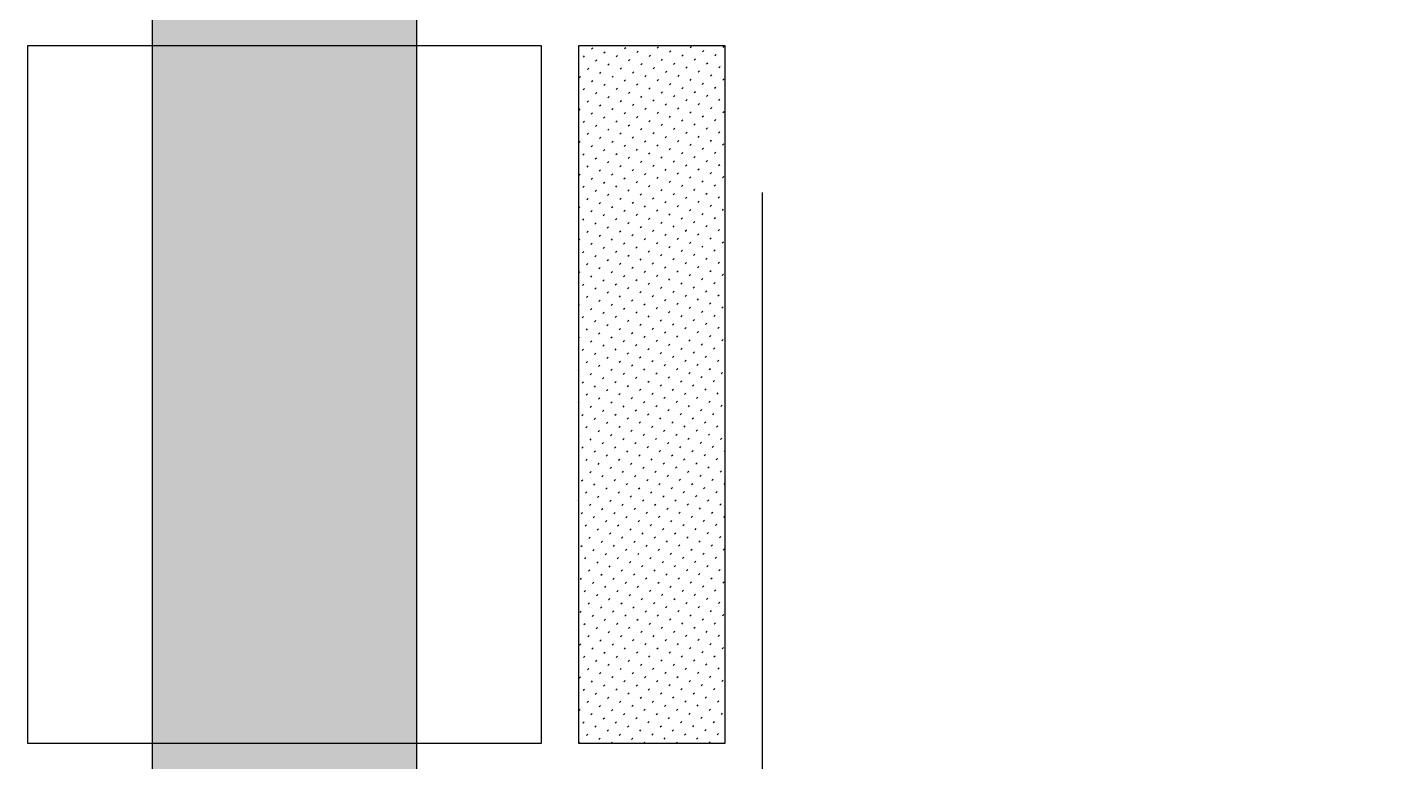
# Model space of a CAD drawing. Extents: x 0 to 119, y 0 to 84.
# Drawn here: x 67.092 to 68.582, y 70.352 to 71.152 of the extents above; entities that cross this region are included whole.
import ezdxf

# ---------------------------------------------------------------- set-up
doc = ezdxf.new("R2010")
doc.units = 0
doc.header["$MEASUREMENT"] = 0
doc.linetypes.add('ESTILO_TQS_0001', pattern=[1, 0.7, -0.3])
for name, color, linetype in [('1', 3, 'CONTINUOUS'), ('29', 9, 'CONTINUOUS'), ('9', 8, 'CONTINUOUS')]:
    doc.layers.add(name, color=color, linetype=linetype)

msp = doc.modelspace()

# ---------------------------------------------------------------- linework, layer by layer
at = {"layer": '1', "color": 3, "linetype": 'ESTILO_TQS_0001'}
msp.add_lwpolyline([(67.89179, 68.732318), (70.85179, 68.732318), (70.85179, 71.972318), (67.89179, 71.972318), (67.89179, 68.732318)], dxfattribs=at)
at = {"layer": '29', "color": 9, "linetype": 'Continuous'}
msp.add_lwpolyline([(67.227788, 63.132318), (67.515788, 63.132318), (67.515788, 74.332318), (67.227788, 74.332318), (67.227788, 63.132318)], dxfattribs=at)
for points in [[(67.227788, 63.132318), (67.515788, 63.132318), (67.515788, 74.332318)], [(67.227788, 63.132318), (67.515788, 74.332318), (67.227788, 74.332318)], [(67.227788, 63.132318), (67.227788, 74.332318), (67.227788, 63.132318)]]:
    msp.add_solid(points, dxfattribs=at)
at = {"layer": '9', "color": 8, "linetype": 'Continuous'}
for p, q in [((67.697223, 71.119696), (67.698638, 71.12111)), ((67.706204, 71.128676), (67.707618, 71.13009)), ((67.719603, 71.124398), (67.721018, 71.125812)), ((67.733003, 71.12012), (67.734417, 71.121534)), ((67.741983, 71.1291), (67.743398, 71.130515)), ((67.755383, 71.124822), (67.756797, 71.126237)), ((67.768783, 71.120544), (67.770197, 71.121959)), ((67.777763, 71.129525), (67.779177, 71.130939)), ((67.791163, 71.125247), (67.792577, 71.126661)), ((67.804562, 71.120969), (67.805976, 71.122383)), ((67.813543, 71.129949), (67.814957, 71.131363)), ((67.817962, 71.116691), (67.819376, 71.118105)), ((67.826942, 71.125671), (67.828356, 71.127085)), ((67.840342, 71.121393), (67.841756, 71.122807)), ((67.849322, 71.130373), (67.850736, 71.131787)), ((67.691788, 71.11426), (67.691788, 71.11426)), ((67.701643, 71.106438), (67.703057, 71.107852)), ((67.710623, 71.115418), (67.712037, 71.116832)), ((67.715043, 71.10216), (67.716457, 71.103574)), ((67.724023, 71.11114), (67.725437, 71.112554)), ((67.737422, 71.106862), (67.738837, 71.108276)), ((67.746403, 71.115842), (67.747817, 71.117256)), ((67.750822, 71.102584), (67.752236, 71.103998)), ((67.759802, 71.111564), (67.761217, 71.112978)), ((67.773202, 71.107286), (67.774616, 71.1087)), ((67.782182, 71.116266), (67.783597, 71.117681)), ((67.786602, 71.103008), (67.788016, 71.104422)), ((67.795582, 71.111988), (67.796996, 71.113403)), ((67.808982, 71.10771), (67.810396, 71.109125)), ((67.822381, 71.103432), (67.823796, 71.104847)), ((67.831362, 71.112413), (67.832776, 71.113827)), ((67.844761, 71.108135), (67.846175, 71.109549)), ((67.847213, 71.110586), (67.847213, 71.110586)), ((67.691788, 71.096583), (67.691788, 71.096583)), ((67.692663, 71.097457), (67.694077, 71.098872)), ((67.706062, 71.093179), (67.707476, 71.094594)), ((67.719462, 71.088901), (67.720876, 71.090316)), ((67.728442, 71.097882), (67.729856, 71.099296)), ((67.741842, 71.093604), (67.743256, 71.095018)), ((67.755242, 71.089326), (67.756656, 71.09074)), ((67.764222, 71.098306), (67.765636, 71.09972)), ((67.777621, 71.094028), (67.779036, 71.095442)), ((67.791021, 71.08975), (67.792435, 71.091164)), ((67.800001, 71.09873), (67.801416, 71.100144)), ((67.813401, 71.094452), (67.814815, 71.095866)), ((67.826801, 71.090174), (67.828215, 71.091588)), ((67.835781, 71.099154), (67.837195, 71.100569)), ((67.842499, 71.088194), (67.842499, 71.088194)), ((67.849181, 71.094876), (67.850595, 71.096291)), ((67.691788, 71.078905), (67.691788, 71.078905)), ((67.697082, 71.084199), (67.698496, 71.085613)), ((67.710482, 71.079921), (67.711896, 71.081335)), ((67.723881, 71.075643), (67.725296, 71.077057)), ((67.732862, 71.084623), (67.734276, 71.086038)), ((67.746261, 71.080345), (67.747676, 71.08176)), ((67.759661, 71.076067), (67.761075, 71.077482)), ((67.768641, 71.085048), (67.770055, 71.086462)), ((67.773061, 71.071789), (67.774475, 71.073204)), ((67.782041, 71.08077), (67.783455, 71.082184)), ((67.795441, 71.076492), (67.796855, 71.077906)), ((67.804421, 71.085472), (67.805835, 71.086886)), ((67.80884, 71.072214), (67.810254, 71.073628)), ((67.817821, 71.081194), (67.819235, 71.082608)), ((67.83122, 71.076916), (67.832634, 71.07833)), ((67.8402, 71.085896), (67.841615, 71.08731)), ((67.84462, 71.072638), (67.846034, 71.074052)), ((67.691788, 71.061227), (67.691788, 71.061227)), ((67.692521, 71.061961), (67.693935, 71.063375)), ((67.701501, 71.070941), (67.702916, 71.072355)), ((67.705921, 71.057683), (67.707335, 71.059097)), ((67.714901, 71.066663), (67.716315, 71.068077)), ((67.728301, 71.062385), (67.729715, 71.063799)), ((67.737281, 71.071365), (67.738695, 71.072779)), ((67.7417, 71.058107), (67.743115, 71.059521)), ((67.750681, 71.067087), (67.752095, 71.068501)), ((67.76408, 71.062809), (67.765495, 71.064223)), ((67.77748, 71.058531), (67.778894, 71.059945)), ((67.78646, 71.067511), (67.787875, 71.068926)), ((67.79986, 71.063233), (67.801274, 71.064648)), ((67.81326, 71.058955), (67.814674, 71.06037)), ((67.82224, 71.067936), (67.823654, 71.06935)), ((67.83564, 71.063658), (67.837054, 71.065072)), ((67.837784, 71.065802), (67.837784, 71.065802)), ((67.849039, 71.05938), (67.850453, 71.060794)), ((67.691788, 71.04355), (67.691788, 71.04355)), ((67.696941, 71.048702), (67.698355, 71.050117)), ((67.71034, 71.044424), (67.711754, 71.045839)), ((67.719321, 71.053405), (67.720735, 71.054819)), ((67.73272, 71.049127), (67.734134, 71.050541)), ((67.74612, 71.044849), (67.747534, 71.046263)), ((67.7551, 71.053829), (67.756514, 71.055243)), ((67.7685, 71.049551), (67.769914, 71.050965)), ((67.781899, 71.045273), (67.783314, 71.046687)), ((67.79088, 71.054253), (67.792294, 71.055667)), ((67.804279, 71.049975), (67.805694, 71.051389)), ((67.817679, 71.045697), (67.819093, 71.047111)), ((67.826659, 71.054677), (67.828074, 71.056092)), ((67.83307, 71.043411), (67.83307, 71.043411)), ((67.840059, 71.050399), (67.841473, 71.051814)), ((67.70136, 71.035444), (67.702774, 71.036858)), ((67.71476, 71.031166), (67.716174, 71.03258)), ((67.72374, 71.040146), (67.725154, 71.041561)), ((67.73714, 71.035868), (67.738554, 71.037283)), ((67.750539, 71.03159), (67.751954, 71.033005)), ((67.75952, 71.040571), (67.760934, 71.041985)), ((67.763939, 71.027312), (67.765353, 71.028727)), ((67.772919, 71.036293), (67.774333, 71.037707)), ((67.786319, 71.032015), (67.787733, 71.033429)), ((67.795299, 71.040995), (67.796713, 71.042409)), ((67.799719, 71.027737), (67.801133, 71.029151)), ((67.808699, 71.036717), (67.810113, 71.038131)), ((67.822099, 71.032439), (67.823513, 71.033853)), ((67.831079, 71.041419), (67.832493, 71.042833)), ((67.835498, 71.028161), (67.836912, 71.029575)), ((67.844478, 71.037141), (67.845893, 71.038555)), ((67.691788, 71.025872), (67.691788, 71.025872)), ((67.69238, 71.026464), (67.693794, 71.027878)), ((67.696799, 71.013206), (67.698213, 71.01462)), ((67.705779, 71.022186), (67.707194, 71.0236)), ((67.719179, 71.017908), (67.720593, 71.019322)), ((67.728159, 71.026888), (67.729574, 71.028302)), ((67.732579, 71.01363), (67.733993, 71.015044)), ((67.741559, 71.02261), (67.742973, 71.024024)), ((67.754959, 71.018332), (67.756373, 71.019746)), ((67.768358, 71.014054), (67.769773, 71.015468)), ((67.777339, 71.023034), (67.778753, 71.024449)), ((67.790738, 71.018756), (67.792153, 71.020171)), ((67.804138, 71.014478), (67.805552, 71.015893)), ((67.813118, 71.023459), (67.814532, 71.024873)), ((67.826518, 71.019181), (67.827932, 71.020595)), ((67.828356, 71.021019), (67.828356, 71.021019)), ((67.839918, 71.014903), (67.841332, 71.016317)), ((67.848898, 71.023883), (67.850312, 71.025297)), ((67.691788, 71.008194), (67.691788, 71.008194)), ((67.701219, 70.999947), (67.702633, 71.001361)), ((67.710199, 71.008928), (67.711613, 71.010342)), ((67.723599, 71.00465), (67.725013, 71.006064)), ((67.736998, 71.000372), (67.738412, 71.001786)), ((67.745978, 71.009352), (67.747393, 71.010766)), ((67.759378, 71.005074), (67.760792, 71.006488)), ((67.772778, 71.000796), (67.774192, 71.00221)), ((67.781758, 71.009776), (67.783172, 71.01119)), ((67.795158, 71.005498), (67.796572, 71.006912)), ((67.808557, 71.00122), (67.809972, 71.002634)), ((67.817538, 71.0102), (67.818952, 71.011615)), ((67.823642, 70.998627), (67.823642, 70.998627)), ((67.830937, 71.005922), (67.832352, 71.007337)), ((67.844337, 71.001644), (67.845751, 71.003059)), ((67.691788, 70.990517), (67.691788, 70.990517)), ((67.692238, 70.990967), (67.693653, 70.992381)), ((67.705638, 70.986689), (67.707052, 70.988103)), ((67.714618, 70.995669), (67.716032, 70.997084)), ((67.719038, 70.982411), (67.720452, 70.983825)), ((67.728018, 70.991391), (67.729432, 70.992806)), ((67.741418, 70.987113), (67.742832, 70.988528)), ((67.750398, 70.996094), (67.751812, 70.997508)), ((67.754817, 70.982835), (67.756232, 70.98425)), ((67.763798, 70.991816), (67.765212, 70.99323)), ((67.777197, 70.987538), (67.778611, 70.988952)), ((67.786177, 70.996518), (67.787592, 70.997932)), ((67.790597, 70.98326), (67.792011, 70.984674)), ((67.799577, 70.99224), (67.800991, 70.993654)), ((67.812977, 70.987962), (67.814391, 70.989376)), ((67.821957, 70.996942), (67.823371, 70.998356)), ((67.826377, 70.983684), (67.827791, 70.985098)), ((67.835357, 70.992664), (67.836771, 70.994078)), ((67.848756, 70.988386), (67.850171, 70.9898)), ((67.691788, 70.972839), (67.691788, 70.972839)), ((67.696658, 70.977709), (67.698072, 70.979123)), ((67.710057, 70.973431), (67.711472, 70.974845)), ((67.723457, 70.969153), (67.724871, 70.970567)), ((67.732437, 70.978133), (67.733852, 70.979547)), ((67.745837, 70.973855), (67.747251, 70.975269)), ((67.759237, 70.969577), (67.760651, 70.970991)), ((67.768217, 70.978557), (67.769631, 70.979972)), ((67.781617, 70.974279), (67.783031, 70.975694)), ((67.795016, 70.970001), (67.796431, 70.971416)), ((67.803997, 70.978982), (67.805411, 70.980396)), ((67.817396, 70.974704), (67.81881, 70.976118)), ((67.818928, 70.976236), (67.818928, 70.976236)), ((67.830796, 70.970426), (67.83221, 70.97184)), ((67.839776, 70.979406), (67.84119, 70.98082)), ((67.691788, 70.955161), (67.691788, 70.955161)), ((67.692097, 70.95547), (67.693511, 70.956884)), ((67.701077, 70.964451), (67.702491, 70.965865)), ((67.714477, 70.960173), (67.715891, 70.961587)), ((67.727877, 70.955895), (67.729291, 70.957309)), ((67.736857, 70.964875), (67.738271, 70.966289)), ((67.750256, 70.960597), (67.751671, 70.962011)), ((67.763656, 70.956319), (67.76507, 70.957733)), ((67.772636, 70.965299), (67.774051, 70.966713)), ((67.786036, 70.961021), (67.78745, 70.962435)), ((67.799436, 70.956743), (67.80085, 70.958157)), ((67.808416, 70.965723), (67.80983, 70.967138)), ((67.814214, 70.953844), (67.81425, 70.953879)), ((67.821816, 70.961445), (67.82323, 70.96286)), ((67.835215, 70.957167), (67.83663, 70.958582)), ((67.844196, 70.966148), (67.84561, 70.967562)), ((67.848615, 70.952889), (67.850029, 70.954304)), ((67.696516, 70.942212), (67.697931, 70.943626)), ((67.705497, 70.951192), (67.706911, 70.952606)), ((67.709916, 70.937934), (67.71133, 70.939348)), ((67.718896, 70.946914), (67.72031, 70.948328)), ((67.732296, 70.942636), (67.73371, 70.94405)), ((67.741276, 70.951617), (67.74269, 70.953031)), ((67.745696, 70.938358), (67.74711, 70.939772)), ((67.754676, 70.947339), (67.75609, 70.948753)), ((67.768076, 70.943061), (67.76949, 70.944475)), ((67.777056, 70.952041), (67.77847, 70.953455)), ((67.781475, 70.938783), (67.782889, 70.940197)), ((67.790455, 70.947763), (67.79187, 70.949177)), ((67.803855, 70.943485), (67.805269, 70.944899)), ((67.812835, 70.952465), (67.814214, 70.953844)), ((67.817255, 70.939207), (67.818669, 70.940621)), ((67.826235, 70.948187), (67.827649, 70.949601)), ((67.839635, 70.943909), (67.841049, 70.945323)), ((67.691788, 70.937484), (67.691788, 70.937484)), ((67.700936, 70.928954), (67.70235, 70.930368)), ((67.714335, 70.924676), (67.71575, 70.92609)), ((67.723316, 70.933656), (67.72473, 70.93507)), ((67.736715, 70.929378), (67.73813, 70.930792)), ((67.750115, 70.9251), (67.751529, 70.926514)), ((67.759095, 70.93408), (67.76051, 70.935495)), ((67.772495, 70.929802), (67.773909, 70.931217)), ((67.785895, 70.925524), (67.787309, 70.926939)), ((67.794875, 70.934505), (67.796289, 70.935919)), ((67.808275, 70.930227), (67.8095, 70.931452)), ((67.8095, 70.931452), (67.809689, 70.931641)), ((67.821674, 70.925949), (67.823088, 70.927363)), ((67.830654, 70.934929), (67.832069, 70.936343)), ((67.844054, 70.930651), (67.845468, 70.932065)), ((67.691788, 70.919806), (67.691788, 70.919806)), ((67.691956, 70.919974), (67.69337, 70.921388)), ((67.705355, 70.915696), (67.706769, 70.91711)), ((67.718755, 70.911418), (67.720169, 70.912832)), ((67.727735, 70.920398), (67.729149, 70.921812)), ((67.741135, 70.91612), (67.742549, 70.917534)), ((67.754534, 70.911842), (67.755949, 70.913256)), ((67.763515, 70.920822), (67.764929, 70.922236)), ((67.776914, 70.916544), (67.778329, 70.917958)), ((67.790314, 70.912266), (67.791728, 70.91368)), ((67.799294, 70.921246), (67.800709, 70.922661)), ((67.804786, 70.90906), (67.805128, 70.909402)), ((67.812694, 70.916968), (67.814108, 70.918383)), ((67.826094, 70.91269), (67.827508, 70.914105)), ((67.835074, 70.921671), (67.836488, 70.923085)), ((67.839493, 70.908412), (67.840908, 70.909827)), ((67.848474, 70.917393), (67.849888, 70.918807)), ((67.691788, 70.902128), (67.691788, 70.902128)), ((67.696375, 70.906715), (67.697789, 70.908129)), ((67.700794, 70.893457), (67.702209, 70.894871)), ((67.709775, 70.902437), (67.711189, 70.903851)), ((67.723174, 70.898159), (67.724588, 70.899573)), ((67.732155, 70.90714), (67.733569, 70.908554)), ((67.736574, 70.893881), (67.737988, 70.895295)), ((67.745554, 70.902862), (67.746968, 70.904276)), ((67.758954, 70.898584), (67.760368, 70.899998)), ((67.767934, 70.907564), (67.769348, 70.908978)), ((67.772354, 70.894306), (67.773768, 70.89572)), ((67.781334, 70.903286), (67.782748, 70.9047)), ((67.794733, 70.899008), (67.796148, 70.900422)), ((67.803714, 70.907988), (67.804786, 70.90906)), ((67.808133, 70.89473), (67.809547, 70.896144)), ((67.817113, 70.90371), (67.818528, 70.905124)), ((67.830513, 70.899432), (67.831927, 70.900846)), ((67.843913, 70.895154), (67.845327, 70.896568)), ((67.691788, 70.884451), (67.691788, 70.884451)), ((67.691814, 70.884477), (67.693228, 70.885891)), ((67.705214, 70.880199), (67.706628, 70.881613)), ((67.714194, 70.889179), (67.715608, 70.890593)), ((67.727594, 70.884901), (67.729008, 70.886315)), ((67.740993, 70.880623), (67.742408, 70.882037)), ((67.749974, 70.889603), (67.751388, 70.891017)), ((67.763373, 70.885325), (67.764788, 70.886739)), ((67.776773, 70.881047), (67.778187, 70.882461)), ((67.785753, 70.890028), (67.787167, 70.891442)), ((67.799153, 70.88575), (67.800072, 70.886669)), ((67.800072, 70.886669), (67.800567, 70.887164)), ((67.812553, 70.881472), (67.813967, 70.882886)), ((67.821533, 70.890452), (67.822947, 70.891866)), ((67.834932, 70.886174), (67.836347, 70.887588)), ((67.848332, 70.881896), (67.849746, 70.88331)), ((67.691788, 70.866773), (67.691788, 70.866773)), ((67.696233, 70.871218), (67.697648, 70.872633)), ((67.709633, 70.86694), (67.711047, 70.868355)), ((67.718613, 70.875921), (67.720028, 70.877335)), ((67.732013, 70.871643), (67.733427, 70.873057)), ((67.745413, 70.867365), (67.746827, 70.868779)), ((67.754393, 70.876345), (67.755807, 70.877759)), ((67.758812, 70.863087), (67.760227, 70.864501)), ((67.767793, 70.872067), (67.769207, 70.873481)), ((67.781192, 70.867789), (67.782607, 70.869203)), ((67.790173, 70.876769), (67.791587, 70.878183)), ((67.795358, 70.864277), (67.796006, 70.864925)), ((67.803572, 70.872491), (67.804987, 70.873906)), ((67.816972, 70.868213), (67.818386, 70.869628)), ((67.825952, 70.877194), (67.827366, 70.878608)), ((67.830372, 70.863935), (67.831786, 70.86535)), ((67.839352, 70.872916), (67.840766, 70.87433)), ((67.691788, 70.849095), (67.693087, 70.850394)), ((67.700653, 70.85796), (67.702067, 70.859374)), ((67.714053, 70.853682), (67.715467, 70.855096)), ((67.723033, 70.862663), (67.724447, 70.864077)), ((67.727452, 70.849404), (67.728866, 70.850818)), ((67.736433, 70.858385), (67.737847, 70.859799)), ((67.749832, 70.854107), (67.751246, 70.855521)), ((67.763232, 70.849829), (67.764646, 70.851243)), ((67.772212, 70.858809), (67.773626, 70.860223)), ((67.785612, 70.854531), (67.787026, 70.855945)), ((67.794592, 70.863511), (67.795358, 70.864277)), ((67.799011, 70.850253), (67.800426, 70.851667)), ((67.807992, 70.859233), (67.809406, 70.860647)), ((67.821391, 70.854955), (67.822806, 70.856369)), ((67.834791, 70.850677), (67.836205, 70.852091)), ((67.843771, 70.859657), (67.845186, 70.861072)), ((67.696092, 70.835722), (67.697506, 70.837136)), ((67.705072, 70.844702), (67.706487, 70.846116)), ((67.718472, 70.840424), (67.719886, 70.841838)), ((67.731872, 70.836146), (67.733286, 70.83756)), ((67.740852, 70.845126), (67.742266, 70.84654)), ((67.754252, 70.840848), (67.755666, 70.842262)), ((67.767651, 70.83657), (67.769065, 70.837984)), ((67.776632, 70.845551), (67.778046, 70.846965)), ((67.790031, 70.841273), (67.790644, 70.841885)), ((67.790644, 70.841885), (67.791445, 70.842687)), ((67.803431, 70.836995), (67.804845, 70.838409)), ((67.812411, 70.845975), (67.813825, 70.847389)), ((67.825811, 70.841697), (67.827225, 70.843111)), ((67.83921, 70.837419), (67.840625, 70.838833)), ((67.848191, 70.846399), (67.849605, 70.847813)), ((67.691788, 70.831418), (67.691788, 70.831418)), ((67.700511, 70.822463), (67.701926, 70.823878)), ((67.709492, 70.831444), (67.710906, 70.832858)), ((67.722891, 70.827166), (67.724306, 70.82858)), ((67.736291, 70.822888), (67.737705, 70.824302)), ((67.745271, 70.831868), (67.746686, 70.833282)), ((67.749691, 70.81861), (67.751105, 70.820024)), ((67.758671, 70.82759), (67.760085, 70.829004)), ((67.772071, 70.823312), (67.773485, 70.824726)), ((67.781051, 70.832292), (67.782465, 70.833706)), ((67.78593, 70.819494), (67.786885, 70.820448)), ((67.794451, 70.828014), (67.795865, 70.829428)), ((67.80785, 70.823736), (67.809265, 70.82515)), ((67.816831, 70.832717), (67.818245, 70.834131)), ((67.82125, 70.819458), (67.822664, 70.820872)), ((67.83023, 70.828439), (67.831644, 70.829853)), ((67.84363, 70.824161), (67.845044, 70.825575)), ((67.691788, 70.81374), (67.692945, 70.814897)), ((67.704931, 70.809205), (67.706345, 70.810619)), ((67.713911, 70.818185), (67.715325, 70.8196)), ((67.718331, 70.804927), (67.719745, 70.806341)), ((67.727311, 70.813907), (67.728725, 70.815322)), ((67.740711, 70.809629), (67.742125, 70.811044)), ((67.75411, 70.805351), (67.755524, 70.806766)), ((67.76309, 70.814332), (67.764505, 70.815746)), ((67.77649, 70.810054), (67.777904, 70.811468)), ((67.78547, 70.819034), (67.78593, 70.819494)), ((67.78989, 70.805776), (67.791304, 70.80719)), ((67.79887, 70.814756), (67.800284, 70.81617)), ((67.81227, 70.810478), (67.813684, 70.811892)), ((67.825669, 70.8062), (67.827084, 70.807614)), ((67.83465, 70.81518), (67.836064, 70.816594)), ((67.847908, 70.810761), (67.849322, 70.812175)), ((67.691788, 70.796062), (67.691788, 70.796062)), ((67.695951, 70.800225), (67.697365, 70.801639)), ((67.70935, 70.795947), (67.710765, 70.797361)), ((67.72275, 70.791669), (67.724164, 70.793083)), ((67.73173, 70.800649), (67.733144, 70.802063)), ((67.74513, 70.796371), (67.746544, 70.797785)), ((67.75853, 70.792093), (67.759944, 70.793507)), ((67.76751, 70.801074), (67.768924, 70.802488)), ((67.78091, 70.796796), (67.781216, 70.797102)), ((67.781216, 70.797102), (67.782324, 70.79821)), ((67.794309, 70.792518), (67.795723, 70.793932)), ((67.803289, 70.801498), (67.804704, 70.802912)), ((67.816689, 70.79722), (67.818103, 70.798634)), ((67.829947, 70.7928), (67.831362, 70.794215)), ((67.838928, 70.801781), (67.840342, 70.803195)), ((67.691788, 70.778385), (67.692804, 70.779401)), ((67.70037, 70.786967), (67.701784, 70.788381)), ((67.704789, 70.773708), (67.706204, 70.775123)), ((67.71377, 70.782689), (67.715184, 70.784103)), ((67.727169, 70.778411), (67.728584, 70.779825)), ((67.73615, 70.787391), (67.737564, 70.788805)), ((67.740569, 70.774133), (67.741983, 70.775547)), ((67.749549, 70.783113), (67.750964, 70.784527)), ((67.762949, 70.778835), (67.764363, 70.780249)), ((67.771929, 70.787815), (67.773343, 70.789229)), ((67.776502, 70.77471), (67.777763, 70.775971)), ((67.785329, 70.783537), (67.786743, 70.784951)), ((67.798729, 70.779259), (67.800143, 70.780673)), ((67.807709, 70.78824), (67.809123, 70.789654)), ((67.811987, 70.77484), (67.813401, 70.776254)), ((67.820967, 70.78382), (67.822381, 70.785234)), ((67.834225, 70.779401), (67.83564, 70.780815)), ((67.843206, 70.788381), (67.84462, 70.789795)), ((67.847484, 70.774981), (67.848898, 70.776395)), ((67.691788, 70.760707), (67.691788, 70.760707)), ((67.695809, 70.764728), (67.697223, 70.766142)), ((67.709209, 70.76045), (67.710623, 70.761864)), ((67.718189, 70.76943), (67.719603, 70.770845)), ((67.731589, 70.765152), (67.733003, 70.766567)), ((67.744989, 70.760874), (67.746403, 70.762289)), ((67.753969, 70.769855), (67.755383, 70.771269)), ((67.767368, 70.765577), (67.768783, 70.766991)), ((67.776349, 70.774557), (67.776502, 70.77471)), ((67.780768, 70.761299), (67.782182, 70.762713)), ((67.789748, 70.770279), (67.791163, 70.771693)), ((67.803007, 70.76586), (67.804421, 70.767274)), ((67.816265, 70.76144), (67.817679, 70.762854)), ((67.825245, 70.77042), (67.826659, 70.771835)), ((67.838503, 70.766001), (67.839918, 70.767415)), ((67.851762, 70.761582), (67.851788, 70.761608)), ((67.700229, 70.75147), (67.701643, 70.752884)), ((67.713628, 70.747192), (67.715043, 70.748606)), ((67.722609, 70.756172), (67.724023, 70.757586)), ((67.736008, 70.751894), (67.737422, 70.753308)), ((67.749408, 70.747616), (67.750822, 70.74903)), ((67.758388, 70.756596), (67.759802, 70.758011)), ((67.771788, 70.752318), (67.773202, 70.753733)), ((67.771788, 70.752318), (67.771788, 70.752318)), ((67.785046, 70.747899), (67.78646, 70.749313)), ((67.794026, 70.756879), (67.795441, 70.758294)), ((67.807285, 70.75246), (67.808699, 70.753874)), ((67.820543, 70.74804), (67.821957, 70.749455)), ((67.829523, 70.757021), (67.830937, 70.758435)), ((67.842781, 70.752601), (67.844196, 70.754016)), ((67.691788, 70.743029), (67.692663, 70.743904)), ((67.695668, 70.729231), (67.697082, 70.730646)), ((67.704648, 70.738212), (67.706062, 70.739626)), ((67.718048, 70.733934), (67.719462, 70.735348)), ((67.727028, 70.742914), (67.728442, 70.744328)), ((67.731447, 70.729656), (67.732862, 70.73107)), ((67.740428, 70.738636), (67.741842, 70.74005)), ((67.753827, 70.734358), (67.755242, 70.735772)), ((67.762808, 70.743338), (67.764222, 70.744752)), ((67.767086, 70.729939), (67.7685, 70.731353)), ((67.776066, 70.738919), (67.77748, 70.740333)), ((67.789324, 70.734499), (67.790738, 70.735914)), ((67.798304, 70.74348), (67.799719, 70.744894)), ((67.802582, 70.73008), (67.803997, 70.731494)), ((67.811563, 70.73906), (67.812977, 70.740474)), ((67.824821, 70.734641), (67.826235, 70.736055)), ((67.833801, 70.743621), (67.835215, 70.745035)), ((67.838079, 70.730221), (67.839493, 70.731636)), ((67.847059, 70.739202), (67.848474, 70.740616)), ((67.691788, 70.725351), (67.691788, 70.725351)), ((67.700087, 70.715973), (67.701501, 70.717387)), ((67.709067, 70.724953), (67.710482, 70.726368)), ((67.722467, 70.720675), (67.723881, 70.72209)), ((67.735867, 70.716397), (67.737281, 70.717812)), ((67.744847, 70.725378), (67.746261, 70.726792)), ((67.758105, 70.720958), (67.75952, 70.722373)), ((67.767074, 70.729927), (67.767074, 70.729927)), ((67.771364, 70.716539), (67.772778, 70.717953)), ((67.780344, 70.725519), (67.781758, 70.726933)), ((67.793602, 70.7211), (67.795016, 70.722514)), ((67.80686, 70.71668), (67.808275, 70.718095)), ((67.815841, 70.725661), (67.817255, 70.727075)), ((67.829099, 70.721241), (67.830513, 70.722655)), ((67.842357, 70.716822), (67.843771, 70.718236)), ((67.851337, 70.725802), (67.851788, 70.726252)), ((67.691788, 70.707674), (67.692521, 70.708407)), ((67.704507, 70.702715), (67.705921, 70.704129)), ((67.713487, 70.711695), (67.714901, 70.713109)), ((67.726887, 70.707417), (67.728301, 70.708831)), ((67.740145, 70.702998), (67.741559, 70.704412)), ((67.749125, 70.711978), (67.750539, 70.713392)), ((67.76236, 70.707535), (67.76236, 70.707535)), ((67.762383, 70.707559), (67.763798, 70.708973)), ((67.775642, 70.703139), (67.777056, 70.704553)), ((67.784622, 70.712119), (67.786036, 70.713534)), ((67.79788, 70.7077), (67.799294, 70.709114)), ((67.811138, 70.703281), (67.812553, 70.704695)), ((67.820119, 70.712261), (67.821533, 70.713675)), ((67.833377, 70.707841), (67.834791, 70.709256)), ((67.846635, 70.703422), (67.848049, 70.704836)), ((67.691788, 70.689996), (67.691788, 70.689996)), ((67.695526, 70.693735), (67.696941, 70.695149)), ((67.708926, 70.689457), (67.71034, 70.690871)), ((67.717906, 70.698437), (67.719321, 70.699851)), ((67.722184, 70.685037), (67.723599, 70.686451)), ((67.731165, 70.694018), (67.732579, 70.695432)), ((67.744423, 70.689598), (67.745837, 70.691012)), ((67.753403, 70.698578), (67.754817, 70.699993)), ((67.757681, 70.685179), (67.759095, 70.686593)), ((67.766661, 70.694159), (67.768076, 70.695573)), ((67.77992, 70.68974), (67.781334, 70.691154)), ((67.7889, 70.69872), (67.790314, 70.700134)), ((67.793178, 70.68532), (67.794592, 70.686734)), ((67.802158, 70.6943), (67.803572, 70.695715)), ((67.815416, 70.689881), (67.816831, 70.691295)), ((67.824397, 70.698861), (67.825811, 70.700275)), ((67.828675, 70.685462), (67.830089, 70.686876)), ((67.837655, 70.694442), (67.839069, 70.695856)), ((67.850913, 70.690022), (67.851788, 70.690897)), ((67.691788, 70.672318), (67.69238, 70.67291)), ((67.699946, 70.680476), (67.70136, 70.681891)), ((67.713204, 70.676057), (67.714618, 70.677471)), ((67.726462, 70.671638), (67.727877, 70.673052)), ((67.735443, 70.680618), (67.736857, 70.682032)), ((67.748701, 70.676198), (67.750115, 70.677613)), ((67.757646, 70.685143), (67.757646, 70.685143)), ((67.761959, 70.671779), (67.763373, 70.673193)), ((67.770939, 70.680759), (67.772354, 70.682173)), ((67.784198, 70.67634), (67.785612, 70.677754)), ((67.797456, 70.67192), (67.79887, 70.673335)), ((67.806436, 70.680901), (67.80785, 70.682315)), ((67.819694, 70.676481), (67.821109, 70.677896)), ((67.832953, 70.672062), (67.834367, 70.673476)), ((67.841933, 70.681042), (67.843347, 70.682456)), ((67.695244, 70.658097), (67.696658, 70.659511)), ((67.704224, 70.667077), (67.705638, 70.668491)), ((67.717482, 70.662657), (67.718896, 70.664072)), ((67.73074, 70.658238), (67.732155, 70.659652)), ((67.739721, 70.667218), (67.741135, 70.668632)), ((67.752932, 70.662752), (67.752932, 70.662752)), ((67.752979, 70.662799), (67.754393, 70.664213)), ((67.766237, 70.658379), (67.767651, 70.659794)), ((67.775217, 70.66736), (67.776632, 70.668774)), ((67.788476, 70.66294), (67.78989, 70.664354)), ((67.801734, 70.658521), (67.803148, 70.659935)), ((67.810714, 70.667501), (67.812128, 70.668915)), ((67.823972, 70.663082), (67.825387, 70.664496)), ((67.837231, 70.658662), (67.838645, 70.660076)), ((67.846211, 70.667642), (67.847625, 70.669057)), ((67.691788, 70.654641), (67.691788, 70.654641)), ((67.699522, 70.644697), (67.700936, 70.646111)), ((67.708502, 70.653677), (67.709916, 70.655091)), ((67.71278, 70.640277), (67.714194, 70.641692)), ((67.72176, 70.649258), (67.723174, 70.650672)), ((67.735018, 70.644838), (67.736433, 70.646252)), ((67.743999, 70.653819), (67.745413, 70.655233)), ((67.748277, 70.640419), (67.749691, 70.641833)), ((67.757257, 70.649399), (67.758671, 70.650813)), ((67.770515, 70.64498), (67.771929, 70.646394)), ((67.779495, 70.65396), (67.78091, 70.655374)), ((67.783773, 70.64056), (67.785188, 70.641974)), ((67.792754, 70.649541), (67.794168, 70.650955)), ((67.806012, 70.645121), (67.807426, 70.646535)), ((67.814992, 70.654101), (67.816406, 70.655516)), ((67.81927, 70.640702), (67.820684, 70.642116)), ((67.82825, 70.649682), (67.829665, 70.651096)), ((67.841509, 70.645263), (67.842923, 70.646677)), ((67.850489, 70.654243), (67.851788, 70.655542)), ((67.691788, 70.636963), (67.691956, 70.637131)), ((67.7038, 70.631297), (67.705214, 70.632711)), ((67.717058, 70.626878), (67.718472, 70.628292)), ((67.726038, 70.635858), (67.727452, 70.637272)), ((67.739296, 70.631439), (67.740711, 70.632853)), ((67.748218, 70.64036), (67.748218, 70.64036)), ((67.752555, 70.627019), (67.753969, 70.628433)), ((67.761535, 70.635999), (67.762949, 70.637414)), ((67.774793, 70.63158), (67.776207, 70.632994)), ((67.788051, 70.627161), (67.789466, 70.628575)), ((67.797032, 70.636141), (67.798446, 70.637555)), ((67.81029, 70.631721), (67.811704, 70.633136)), ((67.823548, 70.627302), (67.824962, 70.628716)), ((67.832528, 70.636282), (67.833943, 70.637696)), ((67.845787, 70.631863), (67.847201, 70.633277)), ((67.691788, 70.619285), (67.691788, 70.619285)), ((67.694819, 70.622317), (67.696233, 70.623731)), ((67.708078, 70.617897), (67.709492, 70.619312)), ((67.721336, 70.613478), (67.72275, 70.614892)), ((67.730316, 70.622458), (67.73173, 70.623873)), ((67.743504, 70.617968), (67.743504, 70.617968)), ((67.743574, 70.618039), (67.744989, 70.619453)), ((67.756833, 70.613619), (67.758247, 70.615034)), ((67.765813, 70.6226), (67.767227, 70.624014)), ((67.779071, 70.61818), (67.780485, 70.619595)), ((67.792329, 70.613761), (67.793744, 70.615175)), ((67.80131, 70.622741), (67.802724, 70.624155)), ((67.814568, 70.618322), (67.815982, 70.619736)), ((67.827826, 70.613902), (67.82924, 70.615317)), ((67.836806, 70.622883), (67.838221, 70.624297)), ((67.850065, 70.618463), (67.851479, 70.619877)), ((67.691788, 70.601608), (67.691788, 70.601608)), ((67.699097, 70.608917), (67.700511, 70.610331)), ((67.703375, 70.595518), (67.704789, 70.596932)), ((67.712356, 70.604498), (67.71377, 70.605912)), ((67.725614, 70.600078), (67.727028, 70.601493)), ((67.734594, 70.609059), (67.736008, 70.610473)), ((67.738872, 70.595659), (67.740286, 70.597073)), ((67.747852, 70.604639), (67.749267, 70.606053)), ((67.761111, 70.60022), (67.762525, 70.601634)), ((67.770091, 70.6092), (67.771505, 70.610614)), ((67.774369, 70.5958), (67.775783, 70.597215)), ((67.783349, 70.604781), (67.784763, 70.606195)), ((67.796607, 70.600361), (67.798022, 70.601775)), ((67.805588, 70.609341), (67.807002, 70.610756)), ((67.809866, 70.595942), (67.81128, 70.597356)), ((67.818846, 70.604922), (67.82026, 70.606336)), ((67.832104, 70.600503), (67.833518, 70.601917)), ((67.841084, 70.609483), (67.842499, 70.610897)), ((67.845362, 70.596083), (67.846777, 70.597497)), ((67.691788, 70.58393), (67.691788, 70.58393)), ((67.694395, 70.586537), (67.695809, 70.587952)), ((67.707653, 70.582118), (67.709067, 70.583532)), ((67.716634, 70.591098), (67.718048, 70.592512)), ((67.729892, 70.586679), (67.731306, 70.588093)), ((67.73879, 70.595576), (67.73879, 70.595576)), ((67.74315, 70.582259), (67.744564, 70.583674)), ((67.75213, 70.59124), (67.753545, 70.592654)), ((67.765389, 70.58682), (67.766803, 70.588234)), ((67.778647, 70.582401), (67.780061, 70.583815)), ((67.787627, 70.591381), (67.789041, 70.592795)), ((67.800885, 70.586962), (67.8023, 70.588376)), ((67.814144, 70.582542), (67.815558, 70.583956)), ((67.823124, 70.591522), (67.824538, 70.592937)), ((67.836382, 70.587103), (67.837796, 70.588517)), ((67.84964, 70.582684), (67.851055, 70.584098)), ((67.698673, 70.573138), (67.700087, 70.574552)), ((67.711931, 70.568718), (67.713345, 70.570132)), ((67.720912, 70.577698), (67.722326, 70.579113)), ((67.734075, 70.573185), (67.734075, 70.573185)), ((67.73417, 70.573279), (67.735584, 70.574693)), ((67.747428, 70.56886), (67.748842, 70.570274)), ((67.756408, 70.57784), (67.757822, 70.579254)), ((67.769667, 70.57342), (67.771081, 70.574835)), ((67.782925, 70.569001), (67.784339, 70.570415)), ((67.791905, 70.577981), (67.793319, 70.579396)), ((67.805163, 70.573562), (67.806578, 70.574976)), ((67.818422, 70.569142), (67.819836, 70.570557)), ((67.827402, 70.578123), (67.828816, 70.579537)), ((67.84066, 70.573703), (67.842074, 70.575118)), ((67.691788, 70.566252), (67.691788, 70.566252)), ((67.693971, 70.550758), (67.695385, 70.552172)), ((67.702951, 70.559738), (67.704365, 70.561152)), ((67.716209, 70.555319), (67.717623, 70.556733)), ((67.72519, 70.564299), (67.726604, 70.565713)), ((67.729468, 70.550899), (67.730882, 70.552313)), ((67.738448, 70.559879), (67.739862, 70.561294)), ((67.751706, 70.55546), (67.75312, 70.556874)), ((67.760686, 70.56444), (67.7621, 70.565854)), ((67.764964, 70.551041), (67.766378, 70.552455)), ((67.773945, 70.560021), (67.775359, 70.561435)), ((67.787203, 70.555601), (67.788617, 70.557016)), ((67.796183, 70.564582), (67.797597, 70.565996)), ((67.800461, 70.551182), (67.801875, 70.552596)), ((67.809441, 70.560162), (67.810856, 70.561576)), ((67.8227, 70.555743), (67.824114, 70.557157)), ((67.83168, 70.564723), (67.833094, 70.566137)), ((67.835958, 70.551323), (67.837372, 70.552738)), ((67.844938, 70.560304), (67.846352, 70.561718)), ((67.691788, 70.548575), (67.691788, 70.548575)), ((67.698249, 70.537358), (67.699663, 70.538772)), ((67.707229, 70.546338), (67.708643, 70.547752)), ((67.720487, 70.541919), (67.721901, 70.543333)), ((67.729361, 70.550793), (67.729361, 70.550793)), ((67.733746, 70.537499), (67.73516, 70.538914)), ((67.742726, 70.54648), (67.74414, 70.547894)), ((67.755984, 70.54206), (67.757398, 70.543475)), ((67.769242, 70.537641), (67.770656, 70.539055)), ((67.778223, 70.546621), (67.779637, 70.548035)), ((67.791481, 70.542202), (67.792895, 70.543616)), ((67.804739, 70.537782), (67.806153, 70.539197)), ((67.813719, 70.546763), (67.815134, 70.548177)), ((67.826978, 70.542343), (67.828392, 70.543757)), ((67.840236, 70.537924), (67.84165, 70.539338)), ((67.849216, 70.546904), (67.85063, 70.548318)), ((67.691788, 70.530897), (67.691788, 70.530897)), ((67.702527, 70.523958), (67.703941, 70.525373)), ((67.711507, 70.532939), (67.712921, 70.534353)), ((67.724647, 70.528401), (67.724647, 70.528401)), ((67.724765, 70.528519), (67.726179, 70.529933)), ((67.738024, 70.5241), (67.739438, 70.525514)), ((67.747004, 70.53308), (67.748418, 70.534494)), ((67.760262, 70.528661), (67.761676, 70.530075)), ((67.77352, 70.524241), (67.774934, 70.525655)), ((67.782501, 70.533221), (67.783915, 70.534636)), ((67.795759, 70.528802), (67.797173, 70.530216)), ((67.809017, 70.524383), (67.810431, 70.525797)), ((67.817997, 70.533363), (67.819411, 70.534777)), ((67.831256, 70.528943), (67.83267, 70.530358)), ((67.844514, 70.524524), (67.845928, 70.525938)), ((67.691788, 70.513219), (67.691788, 70.513219)), ((67.693546, 70.514978), (67.694961, 70.516392)), ((67.706805, 70.510559), (67.708219, 70.511973)), ((67.715785, 70.519539), (67.717199, 70.520953)), ((67.720063, 70.506139), (67.721477, 70.507553)), ((67.729043, 70.51512), (67.730457, 70.516534)), ((67.742302, 70.5107), (67.743716, 70.512114)), ((67.751282, 70.51968), (67.752696, 70.521095)), ((67.75556, 70.506281), (67.756974, 70.507695)), ((67.76454, 70.515261), (67.765954, 70.516675)), ((67.777798, 70.510842), (67.779212, 70.512256)), ((67.786779, 70.519822), (67.788193, 70.521236)), ((67.791057, 70.506422), (67.792471, 70.507836)), ((67.800037, 70.515402), (67.801451, 70.516817)), ((67.813295, 70.510983), (67.814709, 70.512397)), ((67.822275, 70.519963), (67.823689, 70.521377)), ((67.826553, 70.506564), (67.827967, 70.507978)), ((67.835534, 70.515544), (67.836948, 70.516958)), ((67.848792, 70.511124), (67.850206, 70.512539)), ((67.691788, 70.495542), (67.691788, 70.495542)), ((67.697824, 70.501578), (67.699239, 70.502993)), ((67.711083, 70.497159), (67.712497, 70.498573)), ((67.719933, 70.50601), (67.719933, 70.50601)), ((67.724341, 70.49274), (67.725755, 70.494154)), ((67.733321, 70.50172), (67.734735, 70.503134)), ((67.74658, 70.4973), (67.747994, 70.498715)), ((67.759838, 70.492881), (67.761252, 70.494295)), ((67.768818, 70.501861), (67.770232, 70.503275)), ((67.782076, 70.497442), (67.78349, 70.498856)), ((67.795335, 70.493022), (67.796749, 70.494437)), ((67.804315, 70.502003), (67.805729, 70.503417)), ((67.817573, 70.497583), (67.818987, 70.498997)), ((67.830831, 70.493164), (67.832245, 70.494578)), ((67.839812, 70.502144), (67.841226, 70.503558)), ((67.691788, 70.477864), (67.691788, 70.477864)), ((67.693122, 70.479198), (67.694536, 70.480613)), ((67.702102, 70.488179), (67.703517, 70.489593)), ((67.715219, 70.483618), (67.715219, 70.483618)), ((67.715361, 70.483759), (67.716775, 70.485174)), ((67.728619, 70.47934), (67.730033, 70.480754)), ((67.737599, 70.48832), (67.739013, 70.489734)), ((67.750857, 70.483901), (67.752272, 70.485315)), ((67.764116, 70.479481), (67.76553, 70.480896)), ((67.773096, 70.488462), (67.77451, 70.489876)), ((67.786354, 70.484042), (67.787768, 70.485456)), ((67.799613, 70.479623), (67.801027, 70.481037)), ((67.808593, 70.488603), (67.810007, 70.490017)), ((67.821851, 70.484184), (67.823265, 70.485598)), ((67.835109, 70.479764), (67.836523, 70.481178)), ((67.84409, 70.488744), (67.845504, 70.490159)), ((67.6974, 70.465799), (67.698814, 70.467213)), ((67.70638, 70.474779), (67.707795, 70.476193)), ((67.710658, 70.461379), (67.712073, 70.462794)), ((67.719639, 70.47036), (67.721053, 70.471774)), ((67.732897, 70.46594), (67.734311, 70.467354)), ((67.741877, 70.47492), (67.743291, 70.476335)), ((67.746155, 70.461521), (67.747569, 70.462935)), ((67.755135, 70.470501), (67.75655, 70.471915)), ((67.768394, 70.466082), (67.769808, 70.467496)), ((67.777374, 70.475062), (67.778788, 70.476476)), ((67.781652, 70.461662), (67.783066, 70.463076)), ((67.790632, 70.470643), (67.792046, 70.472057)), ((67.803891, 70.466223), (67.805305, 70.467637)), ((67.812871, 70.475203), (67.814285, 70.476618)), ((67.817149, 70.461804), (67.818563, 70.463218)), ((67.826129, 70.470784), (67.827543, 70.472198)), ((67.839387, 70.466365), (67.840801, 70.467779)), ((67.848368, 70.475345), (67.849782, 70.476759)), ((67.691788, 70.460186), (67.691788, 70.460186)), ((67.701678, 70.452399), (67.703092, 70.453813)), ((67.710505, 70.461226), (67.710505, 70.461226)), ((67.714936, 70.44798), (67.716351, 70.449394)), ((67.723917, 70.45696), (67.725331, 70.458374)), ((67.737175, 70.452541), (67.738589, 70.453955)), ((67.750433, 70.448121), (67.751847, 70.449535)), ((67.759413, 70.457101), (67.760828, 70.458516)), ((67.772672, 70.452682), (67.774086, 70.454096)), ((67.78593, 70.448263), (67.787344, 70.449677)), ((67.79491, 70.457243), (67.796324, 70.458657)), ((67.808169, 70.452823), (67.809583, 70.454238)), ((67.821427, 70.448404), (67.822841, 70.449818)), ((67.830407, 70.457384), (67.831821, 70.458798)), ((67.843665, 70.452965), (67.845079, 70.454379)), ((67.691788, 70.442509), (67.691788, 70.442509)), ((67.692698, 70.443419), (67.694112, 70.444833)), ((67.705791, 70.438834), (67.705791, 70.438834)), ((67.705956, 70.438999), (67.70737, 70.440414)), ((67.719214, 70.43458), (67.720629, 70.435994)), ((67.728195, 70.44356), (67.729609, 70.444975)), ((67.741453, 70.439141), (67.742867, 70.440555)), ((67.754711, 70.434721), (67.756125, 70.436136)), ((67.763691, 70.443702), (67.765106, 70.445116)), ((67.77695, 70.439282), (67.778364, 70.440697)), ((67.790208, 70.434863), (67.791622, 70.436277)), ((67.799188, 70.443843), (67.800602, 70.445257)), ((67.812446, 70.439424), (67.813861, 70.440838)), ((67.825705, 70.435004), (67.827119, 70.436419)), ((67.834685, 70.443985), (67.836099, 70.445399)), ((67.847943, 70.439565), (67.849357, 70.440979)), ((67.691788, 70.424831), (67.691788, 70.424831)), ((67.696976, 70.430019), (67.69839, 70.431433)), ((67.701254, 70.41662), (67.702668, 70.418034)), ((67.710234, 70.4256), (67.711648, 70.427014)), ((67.723492, 70.42118), (67.724907, 70.422595)), ((67.732473, 70.430161), (67.733887, 70.431575)), ((67.736751, 70.416761), (67.738165, 70.418175)), ((67.745731, 70.425741), (67.747145, 70.427155)), ((67.758989, 70.421322), (67.760403, 70.422736)), ((67.767969, 70.430302), (67.769384, 70.431716)), ((67.772247, 70.416902), (67.773662, 70.418317)), ((67.781228, 70.425883), (67.782642, 70.427297)), ((67.794486, 70.421463), (67.7959, 70.422877)), ((67.803466, 70.430443), (67.80488, 70.431858)), ((67.807744, 70.417044), (67.809158, 70.418458)), ((67.816724, 70.426024), (67.818139, 70.427438)), ((67.829983, 70.421605), (67.831397, 70.423019)), ((67.838963, 70.430585), (67.840377, 70.431999)), ((67.843241, 70.417185), (67.844655, 70.418599)), ((67.691788, 70.407153), (67.691788, 70.407153)), ((67.692274, 70.407639), (67.693688, 70.409054)), ((67.701077, 70.416443), (67.701077, 70.416443)), ((67.705532, 70.40322), (67.706946, 70.404634)), ((67.714512, 70.4122), (67.715926, 70.413614)), ((67.72777, 70.407781), (67.729185, 70.409195)), ((67.741029, 70.403361), (67.742443, 70.404776)), ((67.750009, 70.412342), (67.751423, 70.413756)), ((67.763267, 70.407922), (67.764681, 70.409336)), ((67.776525, 70.403503), (67.77794, 70.404917)), ((67.785506, 70.412483), (67.78692, 70.413897)), ((67.798764, 70.408064), (67.800178, 70.409478)), ((67.812022, 70.403644), (67.813436, 70.405058)), ((67.821002, 70.412624), (67.822417, 70.414039)), ((67.834261, 70.408205), (67.835675, 70.409619)), ((67.847519, 70.403786), (67.848933, 70.4052)), ((67.691788, 70.389476), (67.691788, 70.389476)), ((67.696363, 70.394051), (67.696363, 70.394051)), ((67.696552, 70.39424), (67.697966, 70.395654)), ((67.70981, 70.38982), (67.711224, 70.391234)), ((67.71879, 70.3988), (67.720204, 70.400215)), ((67.732048, 70.394381), (67.733463, 70.395795)), ((67.745307, 70.389962), (67.746721, 70.391376)), ((67.754287, 70.398942), (67.755701, 70.400356)), ((67.767545, 70.394522), (67.768959, 70.395937)), ((67.780803, 70.390103), (67.782218, 70.391517)), ((67.789784, 70.399083), (67.791198, 70.400498)), ((67.803042, 70.394664), (67.804456, 70.396078)), ((67.8163, 70.390244), (67.817714, 70.391659)), ((67.82528, 70.399225), (67.826695, 70.400639)), ((67.838539, 70.394805), (67.839953, 70.39622)), ((67.692308, 70.372318), (67.693264, 70.373274)), ((67.70083, 70.38084), (67.702244, 70.382254)), ((67.714088, 70.376421), (67.715502, 70.377835)), ((67.723068, 70.385401), (67.724482, 70.386815)), ((67.727664, 70.372318), (67.72876, 70.373415)), ((67.736326, 70.380981), (67.737741, 70.382396)), ((67.749585, 70.376562), (67.750999, 70.377976)), ((67.758565, 70.385542), (67.759979, 70.386956)), ((67.763019, 70.372318), (67.764257, 70.373557)), ((67.771823, 70.381123), (67.773237, 70.382537)), ((67.785081, 70.376703), (67.786496, 70.378118)), ((67.794062, 70.385684), (67.795476, 70.387098)), ((67.798374, 70.372318), (67.799754, 70.373698)), ((67.80732, 70.381264), (67.808734, 70.382678)), ((67.820578, 70.376845), (67.821992, 70.378259)), ((67.829558, 70.385825), (67.830973, 70.387239)), ((67.833836, 70.372425), (67.835251, 70.37384)), ((67.842817, 70.381406), (67.844231, 70.38282)), ((67.709986, 70.372318), (67.709986, 70.372318)), ((67.745341, 70.372318), (67.745341, 70.372318)), ((67.780697, 70.372318), (67.780697, 70.372318)), ((67.816052, 70.372318), (67.816052, 70.372318)), ((67.83373, 70.372318), (67.83373, 70.372318))]:
    msp.add_line(p, q, dxfattribs=at)
for points in [[(67.091788, 70.372318), (67.651788, 70.372318), (67.651788, 71.132318), (67.091788, 71.132318), (67.091788, 70.372318)], [(67.691788, 70.372318), (67.851788, 70.372318), (67.851788, 71.132318), (67.691788, 71.132318), (67.691788, 70.372318)]]:
    msp.add_lwpolyline(points, dxfattribs=at)

doc.saveas('drawing.dxf')
